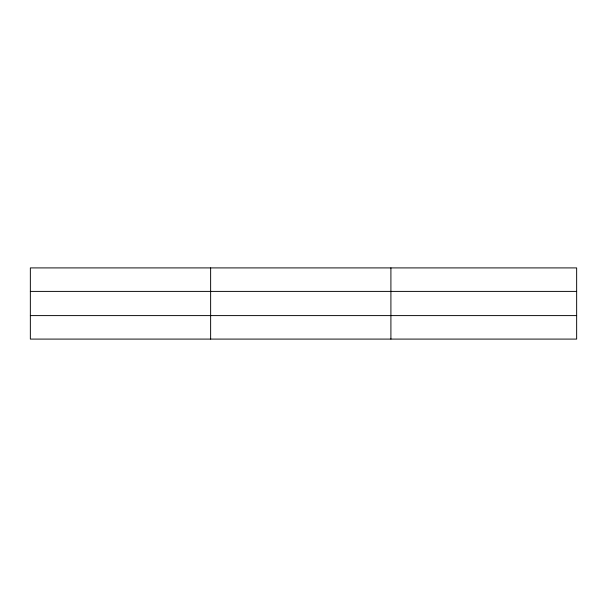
<?xml version="1.0" encoding="UTF-8"?>
<svg xmlns="http://www.w3.org/2000/svg" width="607" height="607" viewBox="0 0 607 607"><rect width="100%" height="100%" fill="white"/><g stroke="black" fill="none" stroke-linecap="round" stroke-linejoin="round"><path stroke-width="0.91" d="M210.629 267.907L210.629 339.093M390.908 267.907L390.908 339.093M576.65 315.602L576.65 339.093L30.35 339.093L30.35 267.907L576.65 267.907L576.65 315.602L30.35 315.602M30.35 291.398L576.65 291.398"/></g></svg>
